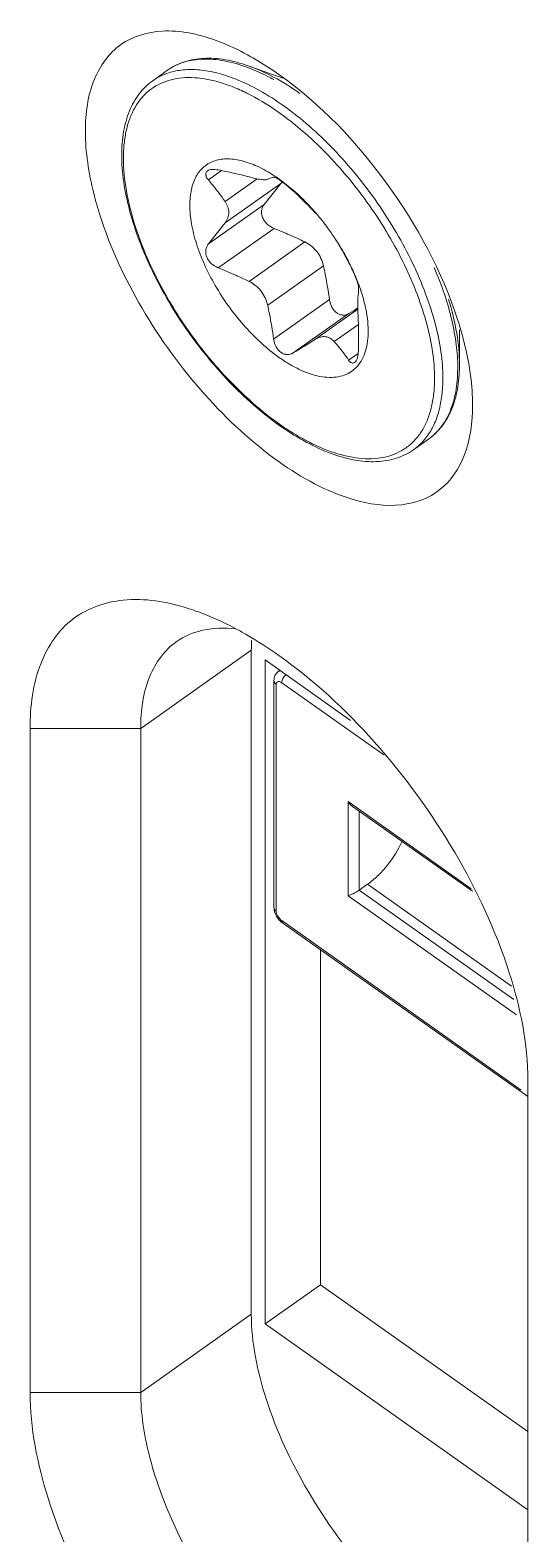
# Model space of a CAD drawing. Header units: millimetres. Extents: x 1177 to 2365, y 93 to 933.
# Drawn here: x 2120.43 to 2127.43, y 652.61 to 673.75 of the extents above; entities that cross this region are included whole.
import ezdxf

# ---------------------------------------------------------------- set-up
doc = ezdxf.new("R2010")
doc.units = ezdxf.units.MM
doc.header["$LTSCALE"] = 0.1
doc.layers.get('0').update_dxf_attribs({"lineweight": 13})

msp = doc.modelspace()

# ---------------------------------------------------------------- linework, layer by layer
for p, q in [((2122.159, 673.04), (2122.368, 673.188)), ((2122.159, 673.04), (2122.368, 673.188)), ((2123.99, 673.077), (2123.5, 673.25)), ((2123.99, 673.077), (2123.5, 673.25)), ((2123.127, 671.776), (2122.942, 671.645)), ((2123.127, 671.776), (2122.942, 671.645)), ((2123.176, 671.343), (2123.627, 671.662)), ((2123.176, 671.343), (2123.627, 671.662)), ((2123.859, 671.685), (2123.775, 671.654)), ((2123.859, 671.685), (2123.775, 671.654)), ((2124.139, 671.498), (2123.966, 671.637)), ((2124.139, 671.498), (2123.966, 671.637)), ((2123.961, 671.596), (2123.176, 671.041)), ((2123.961, 671.596), (2123.176, 671.041)), ((2123.961, 671.596), (2123.727, 671.3)), ((2123.961, 671.596), (2123.727, 671.3)), ((2122.942, 670.745), (2123.727, 671.3)), ((2122.942, 670.745), (2123.727, 671.3)), ((2123.176, 671.041), (2122.942, 670.745)), ((2123.176, 671.041), (2122.942, 670.745)), ((2123.864, 670.964), (2123.079, 670.41)), ((2123.864, 670.964), (2123.079, 670.41)), ((2123.513, 670.219), (2124.297, 670.774)), ((2123.513, 670.219), (2124.297, 670.774)), ((2124.559, 670.438), (2123.775, 669.883)), ((2124.559, 670.438), (2123.775, 669.883)), ((2123.859, 669.408), (2124.644, 669.963)), ((2123.859, 669.408), (2124.644, 669.963)), ((2124.918, 669.769), (2124.134, 669.214)), ((2124.918, 669.769), (2124.134, 669.214)), ((2124.448, 669.407), (2125.043, 669.827)), ((2124.448, 669.407), (2125.043, 669.827)), ((2125.05, 669.614), (2124.71, 669.373)), ((2125.05, 669.614), (2124.71, 669.373)), ((2126.472, 669.048), (2126.472, 669.54)), ((2126.472, 669.048), (2126.472, 669.54)), ((2124.913, 669.113), (2125.047, 669.207)), ((2124.913, 669.113), (2125.047, 669.207)), ((2125.826, 667.853), (2126.035, 668.001)), ((2125.826, 667.853), (2126.035, 668.001)), ((2121.99, 663.935), (2123.545, 665.035)), ((2121.99, 663.935), (2123.545, 665.035)), ((2123.545, 665.035), (2123.545, 655.702)), ((2123.545, 665.035), (2123.545, 655.702)), ((2124.94, 664.049), (2123.74, 664.898)), ((2123.74, 664.898), (2123.74, 655.564)), ((2124.94, 664.049), (2123.74, 664.898)), ((2123.74, 664.898), (2123.74, 655.564)), ((2123.924, 664.734), (2123.948, 664.751)), ((2123.924, 664.734), (2123.948, 664.751)), ((2123.959, 664.745), (2123.924, 664.734)), ((2123.959, 664.745), (2123.924, 664.734)), ((2123.863, 664.61), (2123.863, 661.42)), ((2123.863, 664.61), (2123.863, 661.42)), ((2123.901, 664.58), (2123.895, 664.555)), ((2123.901, 664.58), (2123.895, 664.555)), ((2123.895, 664.555), (2123.895, 661.365)), ((2123.895, 664.555), (2123.895, 661.365)), ((2125.407, 663.563), (2123.973, 664.577)), ((2125.407, 663.563), (2123.973, 664.577)), ((2120.434, 663.935), (2121.99, 663.935)), ((2120.434, 654.602), (2120.434, 663.935)), ((2120.434, 663.935), (2121.99, 663.935)), ((2120.434, 654.602), (2120.434, 663.935)), ((2121.99, 654.602), (2121.99, 663.935)), ((2121.99, 654.602), (2121.99, 663.935)), ((2124.906, 662.906), (2126.638, 661.682)), ((2124.906, 661.584), (2124.906, 662.906)), ((2124.906, 662.906), (2126.638, 661.682)), ((2124.906, 661.584), (2124.906, 662.906)), ((2124.966, 662.84), (2126.654, 661.646)), ((2124.966, 662.84), (2126.654, 661.646)), ((2125.062, 661.662), (2125.062, 662.771)), ((2125.062, 661.662), (2125.062, 662.771)), ((2125.179, 661.744), (2125.062, 661.662)), ((2125.179, 661.744), (2125.062, 661.662)), ((2127.203, 660.313), (2125.179, 661.744)), ((2127.203, 660.313), (2125.179, 661.744)), ((2127.273, 659.91), (2124.906, 661.584)), ((2127.273, 659.91), (2124.906, 661.584)), ((2127.236, 660.125), (2125.062, 661.662)), ((2127.236, 660.125), (2125.062, 661.662)), ((2123.973, 661.233), (2127.34, 658.852)), ((2123.973, 661.233), (2127.34, 658.852)), ((2123.987, 661.198), (2127.434, 658.76)), ((2123.987, 661.198), (2127.434, 658.76)), ((2124.518, 660.823), (2124.518, 656.114)), ((2124.518, 660.823), (2124.518, 656.114)), ((2127.434, 658.985), (2127.434, 649.652)), ((2127.434, 658.985), (2127.434, 649.652)), ((2123.74, 655.564), (2124.518, 656.114)), ((2123.74, 655.564), (2124.518, 656.114)), ((2124.518, 656.114), (2127.434, 654.052)), ((2124.518, 656.114), (2127.434, 654.052)), ((2121.99, 654.602), (2123.545, 655.702)), ((2121.99, 654.602), (2123.545, 655.702)), ((2123.74, 655.564), (2127.434, 652.952)), ((2123.74, 655.564), (2127.434, 652.952)), ((2120.434, 654.602), (2121.99, 654.602)), ((2120.434, 654.602), (2121.99, 654.602))]:
    msp.add_line(p, q)
for centre, radius, start, end in [((2122.664, 671.015), 2.362, 68.7676, 69.5002), ((2122.664, 671.015), 2.362, 68.7676, 69.5002), ((2120.9, 668.425), 5.158, 44.3372, 49.2634), ((2120.9, 668.425), 5.158, 44.3372, 49.2634), ((2122.649, 669.842), 2.226, 54.7297, 56.7879), ((2122.649, 669.842), 2.226, 54.7297, 56.7879), ((2122.585, 669.752), 2.336, 53.7769, 54.7325), ((2122.585, 669.752), 2.336, 53.7769, 54.7325), ((2123.73, 671.771), 0.29, 322.6689, 328.4954), ((2123.73, 671.771), 0.29, 322.6689, 328.4954), ((2122.271, 669.357), 2.841, 48.1732, 48.9015), ((2122.271, 669.357), 2.841, 48.1732, 48.9015), ((2121.847, 668.937), 3.438, 39.6176, 40.7657), ((2121.847, 668.937), 3.438, 39.6176, 40.7657), ((2121.798, 668.896), 3.502, 37.4549, 39.6145), ((2121.798, 668.896), 3.502, 37.4549, 39.6145), ((2121.782, 668.884), 3.523, 36.7275, 37.4559), ((2121.782, 668.884), 3.523, 36.7275, 37.4559), ((2121.763, 668.87), 3.545, 33.7779, 36.7266), ((2121.763, 668.87), 3.545, 33.7779, 36.7266), ((2121.78, 668.881), 3.525, 32.4194, 33.7796), ((2121.78, 668.881), 3.525, 32.4194, 33.7796), ((2121.837, 668.917), 3.458, 30.0163, 32.4251), ((2121.837, 668.917), 3.458, 30.0163, 32.4251), ((2121.895, 668.951), 3.391, 28.7876, 30.0157), ((2121.895, 668.951), 3.391, 28.7876, 30.0157), ((2121.984, 668.999), 3.29, 26.9429, 28.7942), ((2121.984, 668.999), 3.29, 26.9429, 28.7942), ((2122.059, 669.038), 3.205, 26.1939, 26.941), ((2122.059, 669.038), 3.205, 26.1939, 26.941), ((2122.138, 669.076), 3.118, 24.7155, 26.1987), ((2122.138, 669.076), 3.118, 24.7155, 26.1987), ((2122.279, 669.14), 2.963, 22.3354, 24.7326), ((2122.279, 669.14), 2.963, 22.3354, 24.7326), ((2122.461, 669.214), 2.766, 20.2158, 22.3468), ((2122.461, 669.214), 2.766, 20.2158, 22.3468), ((2122.551, 669.248), 2.671, 19.9022, 20.2096), ((2122.551, 669.248), 2.671, 19.9022, 20.2096), ((2160.067, 612.977), 66.789, 121.62892, 121.75371), ((2160.067, 612.977), 66.789, 121.62892, 121.75371), ((2121.527, 668.093), 5.169, 16.1809, 17.7424), ((2121.527, 668.093), 5.169, 16.1809, 17.7424), ((2151.748, 624.617), 52.453, 121.363, 121.7658), ((2151.748, 624.617), 52.453, 121.363, 121.7658), ((2124.224, 669.006), 2.223, 359.4516, 0.0009), ((2124.224, 669.006), 2.223, 359.4516, 0.0009), ((2124.265, 669.048), 2.206, 359.4516, 0.0009), ((2124.265, 669.048), 2.206, 359.4516, 0.0009), ((2124.026, 668.858), 2.213, 359.1878, 0.002), ((2124.026, 668.858), 2.213, 359.1878, 0.002), ((2121.653, 662.441), 3.335, 70.4899, 72.7499), ((2121.653, 662.441), 3.335, 70.4899, 72.7499), ((2126.076, 665.036), 2.531, 176.9282, 180.0245), ((2126.076, 665.036), 2.531, 176.9282, 180.0245)]:
    msp.add_arc(centre, radius, start, end)
for points, knots in [([(2121.212, 672.33), (2121.212, 672.578), (2121.267, 673.039), (2121.67, 673.607), (2122.34, 673.798), (2122.793, 673.696), (2123.027, 673.614)], [0, 0, 0, 0, 0.27468, 0.500051, 0.725168, 1, 1, 1, 1]), ([(2121.212, 672.33), (2121.212, 672.578), (2121.267, 673.039), (2121.67, 673.607), (2122.34, 673.798), (2122.793, 673.696), (2123.027, 673.614)], [0, 0, 0, 0, 0.27468, 0.500051, 0.725168, 1, 1, 1, 1]), ([(2123.027, 673.614), (2123.069, 673.599), (2123.245, 673.531), (2123.415, 673.448), (2123.54, 673.377)], [0, 0, 0, 0, 0.238233, 1, 1, 1, 1]), ([(2123.027, 673.614), (2123.069, 673.599), (2123.245, 673.531), (2123.415, 673.448), (2123.54, 673.377)], [0, 0, 0, 0, 0.238233, 1, 1, 1, 1]), ([(2122.368, 673.188), (2122.404, 673.213), (2122.48, 673.259), (2122.647, 673.327), (2122.884, 673.367), (2123.19, 673.344), (2123.395, 673.287), (2123.5, 673.25)], [0, 0, 0, 0, 0.11172, 0.224764, 0.460277, 0.716637, 1, 1, 1, 1]), ([(2122.368, 673.188), (2122.404, 673.213), (2122.48, 673.259), (2122.647, 673.327), (2122.884, 673.367), (2123.19, 673.344), (2123.395, 673.287), (2123.5, 673.25)], [0, 0, 0, 0, 0.11172, 0.224764, 0.460277, 0.716637, 1, 1, 1, 1]), ([(2123.492, 673.227), (2123.385, 673.267), (2123.226, 673.314), (2123.013, 673.343), (2122.866, 673.347), (2122.726, 673.334), (2122.596, 673.304), (2122.475, 673.256), (2122.402, 673.212), (2122.368, 673.188)], [0, 0, 0, 0, 0.290876, 0.424091, 0.549759, 0.66878, 0.782404, 0.892197, 1, 1, 1, 1]), ([(2123.492, 673.227), (2123.385, 673.267), (2123.226, 673.314), (2123.013, 673.343), (2122.866, 673.347), (2122.726, 673.334), (2122.596, 673.304), (2122.475, 673.256), (2122.402, 673.212), (2122.368, 673.188)], [0, 0, 0, 0, 0.290876, 0.424091, 0.549759, 0.66878, 0.782404, 0.892197, 1, 1, 1, 1]), ([(2123.54, 673.377), (2123.573, 673.359), (2123.708, 673.281), (2123.838, 673.196), (2123.934, 673.128)], [0, 0, 0, 0, 0.242797, 1, 1, 1, 1]), ([(2123.54, 673.377), (2123.573, 673.359), (2123.708, 673.281), (2123.838, 673.196), (2123.934, 673.128)], [0, 0, 0, 0, 0.242797, 1, 1, 1, 1]), ([(2122.159, 673.04), (2122.193, 673.064), (2122.265, 673.107), (2122.343, 673.138), (2122.383, 673.151)], [0, 0, 0, 0, 0.49553, 1, 1, 1, 1]), ([(2122.159, 673.04), (2122.193, 673.064), (2122.265, 673.107), (2122.343, 673.138), (2122.383, 673.151)], [0, 0, 0, 0, 0.49553, 1, 1, 1, 1]), ([(2122.383, 673.151), (2122.45, 673.172), (2122.593, 673.2), (2122.822, 673.198), (2123.067, 673.153), (2123.232, 673.099), (2123.316, 673.066)], [0, 0, 0, 0, 0.218999, 0.456051, 0.715639, 1, 1, 1, 1]), ([(2122.383, 673.151), (2122.45, 673.172), (2122.593, 673.2), (2122.822, 673.198), (2123.067, 673.153), (2123.232, 673.099), (2123.316, 673.066)], [0, 0, 0, 0, 0.218999, 0.456051, 0.715639, 1, 1, 1, 1]), ([(2123.5, 673.25), (2123.623, 673.207), (2123.876, 673.092), (2124.11, 672.945), (2124.229, 672.862)], [0, 0, 0, 0, 0.474941, 1, 1, 1, 1]), ([(2123.5, 673.25), (2123.623, 673.207), (2123.876, 673.092), (2124.11, 672.945), (2124.229, 672.862)], [0, 0, 0, 0, 0.474941, 1, 1, 1, 1]), ([(2123.862, 673.055), (2123.833, 673.071), (2123.722, 673.13), (2123.607, 673.183), (2123.52, 673.216)], [0, 0, 0, 0, 0.259433, 1, 1, 1, 1]), ([(2123.862, 673.055), (2123.833, 673.071), (2123.722, 673.13), (2123.607, 673.183), (2123.52, 673.216)], [0, 0, 0, 0, 0.259433, 1, 1, 1, 1]), ([(2123.934, 673.128), (2124.519, 672.714), (2125.529, 671.648), (2126.228, 670.359), (2126.449, 669.668)], [0, 0, 0, 0, 0.497077, 1, 1, 1, 1]), ([(2123.934, 673.128), (2124.519, 672.714), (2125.529, 671.648), (2126.228, 670.359), (2126.449, 669.668)], [0, 0, 0, 0, 0.497077, 1, 1, 1, 1]), ([(2121.722, 671.993), (2121.722, 672.105), (2121.738, 672.317), (2121.818, 672.612), (2121.934, 672.823), (2122.055, 672.958), (2122.123, 673.015), (2122.159, 673.04)], [0, 0, 0, 0, 0.283363, 0.539723, 0.775236, 0.88828, 1, 1, 1, 1]), ([(2121.722, 671.993), (2121.722, 672.105), (2121.738, 672.317), (2121.818, 672.612), (2121.934, 672.823), (2122.055, 672.958), (2122.123, 673.015), (2122.159, 673.04)], [0, 0, 0, 0, 0.283363, 0.539723, 0.775236, 0.88828, 1, 1, 1, 1]), ([(2121.747, 671.952), (2121.747, 672.021), (2121.753, 672.153), (2121.783, 672.343), (2121.834, 672.514), (2121.905, 672.666), (2121.996, 672.797), (2122.106, 672.906), (2122.234, 672.989), (2122.378, 673.048), (2122.537, 673.081), (2122.708, 673.088), (2122.891, 673.07), (2123.083, 673.026), (2123.283, 672.958), (2123.565, 672.831), (2123.771, 672.707), (2123.905, 672.613)], [0, 0, 0, 0, 0.068691, 0.13262, 0.192075, 0.247668, 0.300282, 0.351078, 0.401416, 0.45271, 0.506263, 0.563146, 0.624139, 0.689741, 0.760191, 0.835521, 1, 1, 1, 1]), ([(2121.747, 671.952), (2121.747, 672.021), (2121.753, 672.153), (2121.783, 672.343), (2121.834, 672.514), (2121.905, 672.666), (2121.996, 672.797), (2122.106, 672.906), (2122.234, 672.989), (2122.378, 673.048), (2122.537, 673.081), (2122.708, 673.088), (2122.891, 673.07), (2123.083, 673.026), (2123.283, 672.958), (2123.565, 672.831), (2123.771, 672.707), (2123.905, 672.613)], [0, 0, 0, 0, 0.068691, 0.13262, 0.192075, 0.247668, 0.300282, 0.351078, 0.401416, 0.45271, 0.506263, 0.563146, 0.624139, 0.689741, 0.760191, 0.835521, 1, 1, 1, 1]), ([(2123.316, 673.066), (2123.434, 673.02), (2123.673, 672.905), (2123.896, 672.762), (2124.008, 672.681)], [0, 0, 0, 0, 0.477167, 1, 1, 1, 1]), ([(2123.316, 673.066), (2123.434, 673.02), (2123.673, 672.905), (2123.896, 672.762), (2124.008, 672.681)], [0, 0, 0, 0, 0.477167, 1, 1, 1, 1]), ([(2124.008, 672.681), (2124.129, 672.595), (2124.369, 672.404), (2124.59, 672.192), (2124.699, 672.079)], [0, 0, 0, 0, 0.486555, 1, 1, 1, 1]), ([(2124.008, 672.681), (2124.129, 672.595), (2124.369, 672.404), (2124.59, 672.192), (2124.699, 672.079)], [0, 0, 0, 0, 0.486555, 1, 1, 1, 1]), ([(2123.905, 672.613), (2123.936, 672.592), (2124.059, 672.503), (2124.178, 672.408), (2124.265, 672.333)], [0, 0, 0, 0, 0.243457, 1, 1, 1, 1]), ([(2123.905, 672.613), (2123.936, 672.592), (2124.059, 672.503), (2124.178, 672.408), (2124.265, 672.333)], [0, 0, 0, 0, 0.243457, 1, 1, 1, 1]), ([(2121.419, 671.142), (2121.386, 671.246), (2121.275, 671.634), (2121.212, 672.037), (2121.212, 672.33)], [0, 0, 0, 0, 0.271553, 1, 1, 1, 1]), ([(2121.419, 671.142), (2121.386, 671.246), (2121.275, 671.634), (2121.212, 672.037), (2121.212, 672.33)], [0, 0, 0, 0, 0.271553, 1, 1, 1, 1]), ([(2124.699, 672.079), (2124.811, 671.962), (2125.029, 671.717), (2125.325, 671.323), (2125.59, 670.908), (2125.817, 670.483), (2125.999, 670.056), (2126.134, 669.639), (2126.217, 669.241), (2126.238, 668.982), (2126.238, 668.858)], [0, 0, 0, 0, 0.13373, 0.269667, 0.405332, 0.538258, 0.666097, 0.786739, 0.898442, 1, 1, 1, 1]), ([(2124.699, 672.079), (2124.811, 671.962), (2125.029, 671.717), (2125.325, 671.323), (2125.59, 670.908), (2125.817, 670.483), (2125.999, 670.056), (2126.134, 669.639), (2126.217, 669.241), (2126.238, 668.982), (2126.238, 668.858)], [0, 0, 0, 0, 0.13373, 0.269667, 0.405332, 0.538258, 0.666097, 0.786739, 0.898442, 1, 1, 1, 1]), ([(2125.826, 667.853), (2125.79, 667.827), (2125.712, 667.781), (2125.585, 667.73), (2125.449, 667.697), (2125.252, 667.677), (2124.985, 667.7), (2124.654, 667.795), (2124.31, 667.954), (2123.959, 668.172), (2123.609, 668.445), (2123.269, 668.765), (2122.945, 669.126), (2122.646, 669.517), (2122.379, 669.931), (2122.15, 670.357), (2121.965, 670.785), (2121.829, 671.204), (2121.744, 671.606), (2121.722, 671.868), (2121.722, 671.993)], [0, 0, 0, 0, 0.020397, 0.041045, 0.062241, 0.084226, 0.131243, 0.183331, 0.240923, 0.303859, 0.371524, 0.44298, 0.517062, 0.592464, 0.667813, 0.74174, 0.812946, 0.880281, 0.942827, 1, 1, 1, 1]), ([(2125.826, 667.853), (2125.79, 667.827), (2125.712, 667.781), (2125.585, 667.73), (2125.449, 667.697), (2125.252, 667.677), (2124.985, 667.7), (2124.654, 667.795), (2124.31, 667.954), (2123.959, 668.172), (2123.609, 668.445), (2123.269, 668.765), (2122.945, 669.126), (2122.646, 669.517), (2122.379, 669.931), (2122.15, 670.357), (2121.965, 670.785), (2121.829, 671.204), (2121.744, 671.606), (2121.722, 671.868), (2121.722, 671.993)], [0, 0, 0, 0, 0.020397, 0.041045, 0.062241, 0.084226, 0.131243, 0.183331, 0.240923, 0.303859, 0.371524, 0.44298, 0.517062, 0.592464, 0.667813, 0.74174, 0.812946, 0.880281, 0.942827, 1, 1, 1, 1]), ([(2126.122, 668.858), (2126.122, 668.789), (2126.115, 668.656), (2126.085, 668.465), (2126.033, 668.292), (2125.961, 668.139), (2125.868, 668.008), (2125.757, 667.9), (2125.627, 667.817), (2125.48, 667.759), (2125.319, 667.728), (2125.145, 667.723), (2124.96, 667.744), (2124.766, 667.79), (2124.563, 667.862), (2124.355, 667.957), (2124.143, 668.076), (2123.852, 668.269), (2123.492, 668.562), (2123.085, 668.974), (2122.71, 669.441), (2122.381, 669.943), (2122.11, 670.462), (2121.907, 670.979), (2121.78, 671.475), (2121.747, 671.799), (2121.747, 671.952)], [0, 0, 0, 0, 0.027667, 0.0534, 0.077319, 0.099676, 0.120837, 0.141282, 0.16157, 0.182278, 0.203938, 0.226978, 0.25171, 0.278327, 0.306919, 0.33749, 0.369975, 0.404252, 0.477438, 0.555347, 0.635866, 0.716701, 0.795531, 0.87018, 0.938782, 1, 1, 1, 1]), ([(2126.122, 668.858), (2126.122, 668.789), (2126.115, 668.656), (2126.085, 668.465), (2126.033, 668.292), (2125.961, 668.139), (2125.868, 668.008), (2125.757, 667.9), (2125.627, 667.817), (2125.48, 667.759), (2125.319, 667.728), (2125.145, 667.723), (2124.96, 667.744), (2124.766, 667.79), (2124.563, 667.862), (2124.355, 667.957), (2124.143, 668.076), (2123.852, 668.269), (2123.492, 668.562), (2123.085, 668.974), (2122.71, 669.441), (2122.381, 669.943), (2122.11, 670.462), (2121.907, 670.979), (2121.78, 671.475), (2121.747, 671.799), (2121.747, 671.952)], [0, 0, 0, 0, 0.027667, 0.0534, 0.077319, 0.099676, 0.120837, 0.141282, 0.16157, 0.182278, 0.203938, 0.226978, 0.25171, 0.278327, 0.306919, 0.33749, 0.369975, 0.404252, 0.477438, 0.555347, 0.635866, 0.716701, 0.795531, 0.87018, 0.938782, 1, 1, 1, 1]), ([(2123.868, 671.704), (2123.792, 671.754), (2123.642, 671.84), (2123.445, 671.911), (2123.297, 671.938), (2123.195, 671.944), (2123.1, 671.934), (2123.013, 671.911), (2122.934, 671.873), (2122.864, 671.82), (2122.805, 671.755), (2122.739, 671.647), (2122.699, 671.517), (2122.681, 671.375), (2122.678, 671.211), (2122.705, 670.987), (2122.782, 670.705), (2122.9, 670.413), (2123.056, 670.121), (2123.243, 669.838), (2123.455, 669.576), (2123.685, 669.345), (2123.85, 669.21), (2123.934, 669.151)], [0, 0, 0, 0, 0.064971, 0.122253, 0.148036, 0.172034, 0.194484, 0.215738, 0.236256, 0.256576, 0.27726, 0.298829, 0.346105, 0.372451, 0.400735, 0.463065, 0.53255, 0.607826, 0.687053, 0.768102, 0.848727, 0.926705, 1, 1, 1, 1]), ([(2123.868, 671.704), (2123.792, 671.754), (2123.642, 671.84), (2123.445, 671.911), (2123.297, 671.938), (2123.195, 671.944), (2123.1, 671.934), (2123.013, 671.911), (2122.934, 671.873), (2122.864, 671.82), (2122.805, 671.755), (2122.739, 671.647), (2122.699, 671.517), (2122.681, 671.375), (2122.678, 671.211), (2122.705, 670.987), (2122.782, 670.705), (2122.9, 670.413), (2123.056, 670.121), (2123.243, 669.838), (2123.455, 669.576), (2123.685, 669.345), (2123.85, 669.21), (2123.934, 669.151)], [0, 0, 0, 0, 0.064971, 0.122253, 0.148036, 0.172034, 0.194484, 0.215738, 0.236256, 0.256576, 0.27726, 0.298829, 0.346105, 0.372451, 0.400735, 0.463065, 0.53255, 0.607826, 0.687053, 0.768102, 0.848727, 0.926705, 1, 1, 1, 1]), ([(2124.589, 672.03), (2124.7, 671.916), (2124.916, 671.675), (2125.211, 671.289), (2125.475, 670.881), (2125.701, 670.462), (2125.883, 670.041), (2126.017, 669.629), (2126.101, 669.236), (2126.122, 668.98), (2126.122, 668.858)], [0, 0, 0, 0, 0.133301, 0.269057, 0.404732, 0.537791, 0.665818, 0.786638, 0.898451, 1, 1, 1, 1]), ([(2124.589, 672.03), (2124.7, 671.916), (2124.916, 671.675), (2125.211, 671.289), (2125.475, 670.881), (2125.701, 670.462), (2125.883, 670.041), (2126.017, 669.629), (2126.101, 669.236), (2126.122, 668.98), (2126.122, 668.858)], [0, 0, 0, 0, 0.133301, 0.269057, 0.404732, 0.537791, 0.665818, 0.786638, 0.898451, 1, 1, 1, 1]), ([(2122.928, 671.773), (2122.924, 671.77), (2122.916, 671.763), (2122.907, 671.75), (2122.903, 671.734), (2122.903, 671.718), (2122.908, 671.7), (2122.919, 671.674), (2122.932, 671.657), (2122.942, 671.645)], [0, 0, 0, 0, 0.110855, 0.215586, 0.320689, 0.432235, 0.554543, 0.689895, 1, 1, 1, 1]), ([(2122.928, 671.773), (2122.924, 671.77), (2122.916, 671.763), (2122.907, 671.75), (2122.903, 671.734), (2122.903, 671.718), (2122.908, 671.7), (2122.919, 671.674), (2122.932, 671.657), (2122.942, 671.645)], [0, 0, 0, 0, 0.110855, 0.215586, 0.320689, 0.432235, 0.554543, 0.689895, 1, 1, 1, 1]), ([(2123.079, 671.786), (2123.064, 671.789), (2123.035, 671.793), (2122.993, 671.794), (2122.957, 671.788), (2122.936, 671.779), (2122.928, 671.773)], [0, 0, 0, 0, 0.299606, 0.570155, 0.803995, 1, 1, 1, 1]), ([(2123.079, 671.786), (2123.064, 671.789), (2123.035, 671.793), (2122.993, 671.794), (2122.957, 671.788), (2122.936, 671.779), (2122.928, 671.773)], [0, 0, 0, 0, 0.299606, 0.570155, 0.803995, 1, 1, 1, 1]), ([(2122.942, 671.645), (2122.962, 671.621), (2123.044, 671.524), (2123.122, 671.422), (2123.176, 671.343)], [0, 0, 0, 0, 0.247438, 1, 1, 1, 1]), ([(2122.942, 671.645), (2122.962, 671.621), (2123.044, 671.524), (2123.122, 671.422), (2123.176, 671.343)], [0, 0, 0, 0, 0.247438, 1, 1, 1, 1]), ([(2123.513, 671.688), (2123.442, 671.707), (2123.298, 671.742), (2123.152, 671.772), (2123.079, 671.786)], [0, 0, 0, 0, 0.496183, 1, 1, 1, 1]), ([(2123.513, 671.688), (2123.442, 671.707), (2123.298, 671.742), (2123.152, 671.772), (2123.079, 671.786)], [0, 0, 0, 0, 0.496183, 1, 1, 1, 1]), ([(2123.775, 671.654), (2123.77, 671.652), (2123.758, 671.649), (2123.737, 671.648), (2123.711, 671.649), (2123.666, 671.654), (2123.599, 671.666), (2123.543, 671.68), (2123.513, 671.688)], [0, 0, 0, 0, 0.057755, 0.134498, 0.232002, 0.350625, 0.645397, 1, 1, 1, 1]), ([(2123.775, 671.654), (2123.77, 671.652), (2123.758, 671.649), (2123.737, 671.648), (2123.711, 671.649), (2123.666, 671.654), (2123.599, 671.666), (2123.543, 671.68), (2123.513, 671.688)], [0, 0, 0, 0, 0.057755, 0.134498, 0.232002, 0.350625, 0.645397, 1, 1, 1, 1]), ([(2123.963, 671.63), (2123.95, 671.639), (2123.928, 671.654), (2123.9, 671.67), (2123.883, 671.679), (2123.873, 671.683), (2123.865, 671.685), (2123.861, 671.685), (2123.859, 671.685)], [0, 0, 0, 0, 0.385223, 0.686099, 0.800606, 0.890472, 0.956182, 1, 1, 1, 1]), ([(2123.963, 671.63), (2123.95, 671.639), (2123.928, 671.654), (2123.9, 671.67), (2123.883, 671.679), (2123.873, 671.683), (2123.865, 671.685), (2123.861, 671.685), (2123.859, 671.685)], [0, 0, 0, 0, 0.385223, 0.686099, 0.800606, 0.890472, 0.956182, 1, 1, 1, 1]), ([(2124.134, 671.49), (2124.106, 671.515), (2124.051, 671.564), (2123.992, 671.609), (2123.963, 671.63)], [0, 0, 0, 0, 0.504225, 1, 1, 1, 1]), ([(2124.134, 671.49), (2124.106, 671.515), (2124.051, 671.564), (2123.992, 671.609), (2123.963, 671.63)], [0, 0, 0, 0, 0.504225, 1, 1, 1, 1]), ([(2124.448, 671.178), (2124.423, 671.206), (2124.322, 671.314), (2124.215, 671.416), (2124.134, 671.49)], [0, 0, 0, 0, 0.25181, 1, 1, 1, 1]), ([(2124.448, 671.178), (2124.423, 671.206), (2124.322, 671.314), (2124.215, 671.416), (2124.134, 671.49)], [0, 0, 0, 0, 0.25181, 1, 1, 1, 1]), ([(2124.451, 671.182), (2124.429, 671.208), (2124.338, 671.31), (2124.241, 671.406), (2124.166, 671.474)], [0, 0, 0, 0, 0.254991, 1, 1, 1, 1]), ([(2124.451, 671.182), (2124.429, 671.208), (2124.338, 671.31), (2124.241, 671.406), (2124.166, 671.474)], [0, 0, 0, 0, 0.254991, 1, 1, 1, 1]), ([(2123.176, 671.343), (2123.192, 671.319), (2123.218, 671.27), (2123.234, 671.189), (2123.219, 671.109), (2123.192, 671.062), (2123.176, 671.041)], [0, 0, 0, 0, 0.264079, 0.510377, 0.751355, 1, 1, 1, 1]), ([(2123.176, 671.343), (2123.192, 671.319), (2123.218, 671.27), (2123.234, 671.189), (2123.219, 671.109), (2123.192, 671.062), (2123.176, 671.041)], [0, 0, 0, 0, 0.264079, 0.510377, 0.751355, 1, 1, 1, 1]), ([(2123.727, 671.3), (2123.717, 671.288), (2123.7, 671.261), (2123.687, 671.215), (2123.688, 671.165), (2123.702, 671.114), (2123.729, 671.066), (2123.779, 671.009), (2123.829, 670.978), (2123.864, 670.964)], [0, 0, 0, 0, 0.110057, 0.22212, 0.339197, 0.463156, 0.59368, 0.728683, 1, 1, 1, 1]), ([(2123.727, 671.3), (2123.717, 671.288), (2123.7, 671.261), (2123.687, 671.215), (2123.688, 671.165), (2123.702, 671.114), (2123.729, 671.066), (2123.779, 671.009), (2123.829, 670.978), (2123.864, 670.964)], [0, 0, 0, 0, 0.110057, 0.22212, 0.339197, 0.463156, 0.59368, 0.728683, 1, 1, 1, 1]), ([(2124.976, 667.153), (2124.602, 667.263), (2123.836, 667.689), (2122.836, 668.62), (2121.982, 669.796), (2121.564, 670.689), (2121.419, 671.142)], [0, 0, 0, 0, 0.212309, 0.467711, 0.740553, 1, 1, 1, 1]), ([(2124.976, 667.153), (2124.602, 667.263), (2123.836, 667.689), (2122.836, 668.62), (2121.982, 669.796), (2121.564, 670.689), (2121.419, 671.142)], [0, 0, 0, 0, 0.212309, 0.467711, 0.740553, 1, 1, 1, 1]), ([(2123.864, 670.964), (2123.937, 670.935), (2124.083, 670.875), (2124.227, 670.809), (2124.297, 670.774)], [0, 0, 0, 0, 0.501557, 1, 1, 1, 1]), ([(2123.864, 670.964), (2123.937, 670.935), (2124.083, 670.875), (2124.227, 670.809), (2124.297, 670.774)], [0, 0, 0, 0, 0.501557, 1, 1, 1, 1]), ([(2124.559, 670.438), (2124.551, 670.474), (2124.528, 670.545), (2124.47, 670.64), (2124.392, 670.719), (2124.33, 670.758), (2124.297, 670.774)], [0, 0, 0, 0, 0.251581, 0.503216, 0.753149, 1, 1, 1, 1]), ([(2124.559, 670.438), (2124.551, 670.474), (2124.528, 670.545), (2124.47, 670.64), (2124.392, 670.719), (2124.33, 670.758), (2124.297, 670.774)], [0, 0, 0, 0, 0.251581, 0.503216, 0.753149, 1, 1, 1, 1]), ([(2124.913, 670.489), (2124.898, 670.519), (2124.835, 670.639), (2124.766, 670.756), (2124.71, 670.842)], [0, 0, 0, 0, 0.247844, 1, 1, 1, 1]), ([(2124.913, 670.489), (2124.898, 670.519), (2124.835, 670.639), (2124.766, 670.756), (2124.71, 670.842)], [0, 0, 0, 0, 0.247844, 1, 1, 1, 1]), ([(2122.942, 670.745), (2122.932, 670.733), (2122.915, 670.706), (2122.903, 670.66), (2122.903, 670.61), (2122.917, 670.559), (2122.944, 670.511), (2122.994, 670.455), (2123.044, 670.424), (2123.079, 670.41)], [0, 0, 0, 0, 0.110068, 0.222131, 0.339198, 0.463146, 0.593666, 0.728661, 1, 1, 1, 1]), ([(2122.942, 670.745), (2122.932, 670.733), (2122.915, 670.706), (2122.903, 670.66), (2122.903, 670.61), (2122.917, 670.559), (2122.944, 670.511), (2122.994, 670.455), (2123.044, 670.424), (2123.079, 670.41)], [0, 0, 0, 0, 0.110068, 0.222131, 0.339198, 0.463146, 0.593666, 0.728661, 1, 1, 1, 1]), ([(2123.079, 670.41), (2123.153, 670.38), (2123.299, 670.32), (2123.442, 670.254), (2123.513, 670.219)], [0, 0, 0, 0, 0.501559, 1, 1, 1, 1]), ([(2123.079, 670.41), (2123.153, 670.38), (2123.299, 670.32), (2123.442, 670.254), (2123.513, 670.219)], [0, 0, 0, 0, 0.501559, 1, 1, 1, 1]), ([(2124.559, 670.438), (2124.568, 670.399), (2124.601, 670.241), (2124.627, 670.082), (2124.644, 669.963)], [0, 0, 0, 0, 0.249654, 1, 1, 1, 1]), ([(2124.559, 670.438), (2124.568, 670.399), (2124.601, 670.241), (2124.627, 670.082), (2124.644, 669.963)], [0, 0, 0, 0, 0.249654, 1, 1, 1, 1]), ([(2125.051, 670.154), (2125.05, 670.16), (2125.046, 670.177), (2125.037, 670.207), (2125.024, 670.246), (2125.006, 670.292), (2124.984, 670.342), (2124.954, 670.408), (2124.93, 670.457), (2124.913, 670.489)], [0, 0, 0, 0, 0.05513, 0.14163, 0.257024, 0.395661, 0.548948, 0.706818, 1, 1, 1, 1]), ([(2125.051, 670.154), (2125.05, 670.16), (2125.046, 670.177), (2125.037, 670.207), (2125.024, 670.246), (2125.006, 670.292), (2124.984, 670.342), (2124.954, 670.408), (2124.93, 670.457), (2124.913, 670.489)], [0, 0, 0, 0, 0.05513, 0.14163, 0.257024, 0.395661, 0.548948, 0.706818, 1, 1, 1, 1]), ([(2126.448, 669.006), (2126.448, 669.114), (2126.431, 669.34), (2126.367, 669.686), (2126.262, 670.049), (2126.169, 670.293), (2126.116, 670.415)], [0, 0, 0, 0, 0.222271, 0.464435, 0.724579, 1, 1, 1, 1]), ([(2126.448, 669.006), (2126.448, 669.114), (2126.431, 669.34), (2126.367, 669.686), (2126.262, 670.049), (2126.169, 670.293), (2126.116, 670.415)], [0, 0, 0, 0, 0.222271, 0.464435, 0.724579, 1, 1, 1, 1]), ([(2123.513, 670.219), (2123.545, 670.203), (2123.607, 670.164), (2123.686, 670.085), (2123.743, 669.99), (2123.766, 669.919), (2123.775, 669.883)], [0, 0, 0, 0, 0.246851, 0.496784, 0.748419, 1, 1, 1, 1]), ([(2123.513, 670.219), (2123.545, 670.203), (2123.607, 670.164), (2123.686, 670.085), (2123.743, 669.99), (2123.766, 669.919), (2123.775, 669.883)], [0, 0, 0, 0, 0.246851, 0.496784, 0.748419, 1, 1, 1, 1]), ([(2123.934, 669.151), (2123.985, 669.115), (2124.087, 669.049), (2124.242, 668.968), (2124.393, 668.91), (2124.537, 668.875), (2124.672, 668.865), (2124.796, 668.88), (2124.906, 668.92), (2125.001, 668.985), (2125.078, 669.074), (2125.135, 669.184), (2125.173, 669.312), (2125.19, 669.458), (2125.188, 669.618), (2125.165, 669.79), (2125.124, 669.972), (2125.084, 670.094), (2125.062, 670.157)], [0, 0, 0, 0, 0.078767, 0.152119, 0.219599, 0.281185, 0.337226, 0.388594, 0.436757, 0.483697, 0.531628, 0.582577, 0.638071, 0.699044, 0.765901, 0.838622, 0.916853, 1, 1, 1, 1]), ([(2123.934, 669.151), (2123.985, 669.115), (2124.087, 669.049), (2124.242, 668.968), (2124.393, 668.91), (2124.537, 668.875), (2124.672, 668.865), (2124.796, 668.88), (2124.906, 668.92), (2125.001, 668.985), (2125.078, 669.074), (2125.135, 669.184), (2125.173, 669.312), (2125.19, 669.458), (2125.188, 669.618), (2125.165, 669.79), (2125.124, 669.972), (2125.084, 670.094), (2125.062, 670.157)], [0, 0, 0, 0, 0.078767, 0.152119, 0.219599, 0.281185, 0.337226, 0.388594, 0.436757, 0.483697, 0.531628, 0.582577, 0.638071, 0.699044, 0.765901, 0.838622, 0.916853, 1, 1, 1, 1]), ([(2125.047, 670.02), (2125.05, 670.044), (2125.055, 670.088), (2125.053, 670.133), (2125.051, 670.154)], [0, 0, 0, 0, 0.528672, 1, 1, 1, 1]), ([(2125.047, 670.02), (2125.05, 670.044), (2125.055, 670.088), (2125.053, 670.133), (2125.051, 670.154)], [0, 0, 0, 0, 0.528672, 1, 1, 1, 1]), ([(2124.644, 669.963), (2124.649, 669.926), (2124.666, 669.871), (2124.707, 669.81), (2124.745, 669.774), (2124.788, 669.751), (2124.834, 669.743), (2124.879, 669.748), (2124.906, 669.761), (2124.918, 669.769)], [0, 0, 0, 0, 0.283045, 0.419024, 0.547303, 0.666884, 0.779448, 0.888986, 1, 1, 1, 1]), ([(2124.644, 669.963), (2124.649, 669.926), (2124.666, 669.871), (2124.707, 669.81), (2124.745, 669.774), (2124.788, 669.751), (2124.834, 669.743), (2124.879, 669.748), (2124.906, 669.761), (2124.918, 669.769)], [0, 0, 0, 0, 0.283045, 0.419024, 0.547303, 0.666884, 0.779448, 0.888986, 1, 1, 1, 1]), ([(2125.047, 669.718), (2125.045, 669.752), (2125.042, 669.814), (2125.041, 669.9), (2125.042, 669.96), (2125.044, 669.998), (2125.046, 670.014), (2125.047, 670.02)], [0, 0, 0, 0, 0.333984, 0.623167, 0.848236, 0.933364, 1, 1, 1, 1]), ([(2125.047, 669.718), (2125.045, 669.752), (2125.042, 669.814), (2125.041, 669.9), (2125.042, 669.96), (2125.044, 669.998), (2125.046, 670.014), (2125.047, 670.02)], [0, 0, 0, 0, 0.333984, 0.623167, 0.848236, 0.933364, 1, 1, 1, 1]), ([(2126.319, 669.968), (2126.367, 669.811), (2126.441, 669.507), (2126.472, 669.195), (2126.472, 669.048)], [0, 0, 0, 0, 0.527321, 1, 1, 1, 1]), ([(2126.319, 669.968), (2126.367, 669.811), (2126.441, 669.507), (2126.472, 669.195), (2126.472, 669.048)], [0, 0, 0, 0, 0.527321, 1, 1, 1, 1]), ([(2123.775, 669.883), (2123.783, 669.844), (2123.816, 669.686), (2123.842, 669.528), (2123.859, 669.408)], [0, 0, 0, 0, 0.249653, 1, 1, 1, 1]), ([(2123.775, 669.883), (2123.783, 669.844), (2123.816, 669.686), (2123.842, 669.528), (2123.859, 669.408)], [0, 0, 0, 0, 0.249653, 1, 1, 1, 1]), ([(2125.051, 669.253), (2125.053, 669.331), (2125.055, 669.486), (2125.051, 669.641), (2125.047, 669.718)], [0, 0, 0, 0, 0.502301, 1, 1, 1, 1]), ([(2125.051, 669.253), (2125.053, 669.331), (2125.055, 669.486), (2125.051, 669.641), (2125.047, 669.718)], [0, 0, 0, 0, 0.502301, 1, 1, 1, 1]), ([(2126.49, 669.533), (2126.503, 669.491), (2126.548, 669.327), (2126.585, 669.161), (2126.606, 669.036)], [0, 0, 0, 0, 0.257736, 1, 1, 1, 1]), ([(2126.49, 669.533), (2126.503, 669.491), (2126.548, 669.327), (2126.585, 669.161), (2126.606, 669.036)], [0, 0, 0, 0, 0.257736, 1, 1, 1, 1]), ([(2123.859, 669.408), (2123.864, 669.371), (2123.886, 669.299), (2123.934, 669.241), (2123.963, 669.22)], [0, 0, 0, 0, 0.518725, 1, 1, 1, 1]), ([(2123.859, 669.408), (2123.864, 669.371), (2123.886, 669.299), (2123.934, 669.241), (2123.963, 669.22)], [0, 0, 0, 0, 0.518725, 1, 1, 1, 1]), ([(2124.448, 669.407), (2124.47, 669.42), (2124.505, 669.436), (2124.553, 669.444), (2124.588, 669.443), (2124.622, 669.435), (2124.665, 669.415), (2124.693, 669.391), (2124.71, 669.373)], [0, 0, 0, 0, 0.264541, 0.388072, 0.507557, 0.625723, 0.745648, 1, 1, 1, 1]), ([(2124.448, 669.407), (2124.47, 669.42), (2124.505, 669.436), (2124.553, 669.444), (2124.588, 669.443), (2124.622, 669.435), (2124.665, 669.415), (2124.693, 669.391), (2124.71, 669.373)], [0, 0, 0, 0, 0.264541, 0.388072, 0.507557, 0.625723, 0.745648, 1, 1, 1, 1]), ([(2124.71, 669.373), (2124.729, 669.352), (2124.801, 669.269), (2124.867, 669.18), (2124.913, 669.113)], [0, 0, 0, 0, 0.254205, 1, 1, 1, 1]), ([(2124.71, 669.373), (2124.729, 669.352), (2124.801, 669.269), (2124.867, 669.18), (2124.913, 669.113)], [0, 0, 0, 0, 0.254205, 1, 1, 1, 1]), ([(2123.963, 669.22), (2123.976, 669.211), (2124.003, 669.196), (2124.049, 669.188), (2124.094, 669.193), (2124.121, 669.206), (2124.134, 669.214)], [0, 0, 0, 0, 0.264096, 0.512756, 0.754722, 1, 1, 1, 1]), ([(2123.963, 669.22), (2123.976, 669.211), (2124.003, 669.196), (2124.049, 669.188), (2124.094, 669.193), (2124.121, 669.206), (2124.134, 669.214)], [0, 0, 0, 0, 0.264096, 0.512756, 0.754722, 1, 1, 1, 1]), ([(2124.913, 669.113), (2124.919, 669.104), (2124.932, 669.089), (2124.954, 669.073), (2124.977, 669.068), (2124.992, 669.074), (2124.998, 669.078)], [0, 0, 0, 0, 0.312381, 0.568964, 0.78457, 1, 1, 1, 1]), ([(2124.913, 669.113), (2124.919, 669.104), (2124.932, 669.089), (2124.954, 669.073), (2124.977, 669.068), (2124.992, 669.074), (2124.998, 669.078)], [0, 0, 0, 0, 0.312381, 0.568964, 0.78457, 1, 1, 1, 1]), ([(2124.998, 669.078), (2125.007, 669.084), (2125.018, 669.099), (2125.029, 669.122), (2125.039, 669.152), (2125.048, 669.197), (2125.05, 669.234), (2125.051, 669.253)], [0, 0, 0, 0, 0.176362, 0.285047, 0.407169, 0.686463, 1, 1, 1, 1]), ([(2124.998, 669.078), (2125.007, 669.084), (2125.018, 669.099), (2125.029, 669.122), (2125.039, 669.152), (2125.048, 669.197), (2125.05, 669.234), (2125.051, 669.253)], [0, 0, 0, 0, 0.176362, 0.285047, 0.407169, 0.686463, 1, 1, 1, 1]), ([(2126.472, 669.026), (2126.471, 668.917), (2126.454, 668.709), (2126.373, 668.42), (2126.257, 668.214), (2126.138, 668.082), (2126.071, 668.026), (2126.035, 668.001)], [0, 0, 0, 0, 0.282662, 0.538821, 0.774638, 0.88796, 1, 1, 1, 1]), ([(2126.472, 669.026), (2126.471, 668.917), (2126.454, 668.709), (2126.373, 668.42), (2126.257, 668.214), (2126.138, 668.082), (2126.071, 668.026), (2126.035, 668.001)], [0, 0, 0, 0, 0.282662, 0.538821, 0.774638, 0.88796, 1, 1, 1, 1]), ([(2126.035, 668.001), (2126.068, 668.024), (2126.131, 668.076), (2126.213, 668.168), (2126.284, 668.274), (2126.364, 668.438), (2126.43, 668.676), (2126.446, 668.878), (2126.447, 668.985)], [0, 0, 0, 0, 0.108913, 0.21967, 0.333984, 0.453325, 0.711256, 1, 1, 1, 1]), ([(2126.035, 668.001), (2126.068, 668.024), (2126.131, 668.076), (2126.213, 668.168), (2126.284, 668.274), (2126.364, 668.438), (2126.43, 668.676), (2126.446, 668.878), (2126.447, 668.985)], [0, 0, 0, 0, 0.108913, 0.21967, 0.333984, 0.453325, 0.711256, 1, 1, 1, 1]), ([(2126.606, 669.036), (2126.614, 668.988), (2126.642, 668.804), (2126.656, 668.618), (2126.656, 668.48)], [0, 0, 0, 0, 0.262389, 1, 1, 1, 1]), ([(2126.606, 669.036), (2126.614, 668.988), (2126.642, 668.804), (2126.656, 668.618), (2126.656, 668.48)], [0, 0, 0, 0, 0.262389, 1, 1, 1, 1]), ([(2126.238, 668.827), (2126.237, 668.747), (2126.226, 668.593), (2126.182, 668.376), (2126.109, 668.183), (2126.039, 668.071), (2126.001, 668.021)], [0, 0, 0, 0, 0.281124, 0.539691, 0.777896, 1, 1, 1, 1]), ([(2126.238, 668.827), (2126.237, 668.747), (2126.226, 668.593), (2126.182, 668.376), (2126.109, 668.183), (2126.039, 668.071), (2126.001, 668.021)], [0, 0, 0, 0, 0.281124, 0.539691, 0.777896, 1, 1, 1, 1]), ([(2126.656, 668.48), (2126.656, 668.241), (2126.604, 667.799), (2126.242, 667.244), (2125.626, 667.02), (2125.196, 667.089), (2124.976, 667.153)], [0, 0, 0, 0, 0.278457, 0.507903, 0.732137, 1, 1, 1, 1]), ([(2126.656, 668.48), (2126.656, 668.241), (2126.604, 667.799), (2126.242, 667.244), (2125.626, 667.02), (2125.196, 667.089), (2124.976, 667.153)], [0, 0, 0, 0, 0.278457, 0.507903, 0.732137, 1, 1, 1, 1]), ([(2126.001, 668.021), (2125.976, 667.989), (2125.922, 667.928), (2125.859, 667.876), (2125.826, 667.853)], [0, 0, 0, 0, 0.504181, 1, 1, 1, 1]), ([(2126.001, 668.021), (2125.976, 667.989), (2125.922, 667.928), (2125.859, 667.876), (2125.826, 667.853)], [0, 0, 0, 0, 0.504181, 1, 1, 1, 1]), ([(2120.434, 663.935), (2120.434, 664.246), (2120.503, 664.821), (2120.982, 665.54), (2121.794, 665.816), (2122.354, 665.716), (2122.643, 665.627)], [0, 0, 0, 0, 0.27743, 0.505736, 0.730184, 1, 1, 1, 1]), ([(2120.434, 663.935), (2120.434, 664.246), (2120.503, 664.821), (2120.982, 665.54), (2121.794, 665.816), (2122.354, 665.716), (2122.643, 665.627)], [0, 0, 0, 0, 0.27743, 0.505736, 0.730184, 1, 1, 1, 1]), ([(2122.767, 665.585), (2122.815, 665.569), (2123.01, 665.495), (2123.199, 665.405), (2123.338, 665.33)], [0, 0, 0, 0, 0.239651, 1, 1, 1, 1]), ([(2122.767, 665.585), (2122.815, 665.569), (2123.01, 665.495), (2123.199, 665.405), (2123.338, 665.33)], [0, 0, 0, 0, 0.239651, 1, 1, 1, 1]), ([(2122.489, 665.154), (2122.601, 665.233), (2122.876, 665.348), (2123.171, 665.351), (2123.322, 665.334)], [0, 0, 0, 0, 0.472341, 1, 1, 1, 1]), ([(2122.489, 665.154), (2122.601, 665.233), (2122.876, 665.348), (2123.171, 665.351), (2123.322, 665.334)], [0, 0, 0, 0, 0.472341, 1, 1, 1, 1]), ([(2123.338, 665.33), (2123.388, 665.304), (2123.593, 665.19), (2123.789, 665.063), (2123.934, 664.96)], [0, 0, 0, 0, 0.24137, 1, 1, 1, 1]), ([(2123.338, 665.33), (2123.388, 665.304), (2123.593, 665.19), (2123.789, 665.063), (2123.934, 664.96)], [0, 0, 0, 0, 0.24137, 1, 1, 1, 1]), ([(2121.99, 663.935), (2121.99, 664.184), (2122.045, 664.644), (2122.323, 665.036), (2122.489, 665.154)], [0, 0, 0, 0, 0.549302, 1, 1, 1, 1]), ([(2121.99, 663.935), (2121.99, 664.184), (2122.045, 664.644), (2122.323, 665.036), (2122.489, 665.154)], [0, 0, 0, 0, 0.549302, 1, 1, 1, 1]), ([(2123.934, 664.96), (2124.426, 664.613), (2125.347, 663.755), (2126.445, 662.243), (2127.2, 660.629), (2127.434, 659.502), (2127.434, 658.985)], [0, 0, 0, 0, 0.253666, 0.524653, 0.782342, 1, 1, 1, 1]), ([(2123.934, 664.96), (2124.426, 664.613), (2125.347, 663.755), (2126.445, 662.243), (2127.2, 660.629), (2127.434, 659.502), (2127.434, 658.985)], [0, 0, 0, 0, 0.253666, 0.524653, 0.782342, 1, 1, 1, 1]), ([(2123.863, 664.61), (2123.863, 664.633), (2123.872, 664.682), (2123.904, 664.72), (2123.924, 664.734)], [0, 0, 0, 0, 0.496828, 1, 1, 1, 1]), ([(2123.863, 664.61), (2123.863, 664.633), (2123.872, 664.682), (2123.904, 664.72), (2123.924, 664.734)], [0, 0, 0, 0, 0.496828, 1, 1, 1, 1]), ([(2123.973, 664.577), (2123.973, 664.598), (2123.988, 664.641), (2124.014, 664.677), (2124.031, 664.693)], [0, 0, 0, 0, 0.462577, 1, 1, 1, 1]), ([(2123.973, 664.577), (2123.973, 664.598), (2123.988, 664.641), (2124.014, 664.677), (2124.031, 664.693)], [0, 0, 0, 0, 0.462577, 1, 1, 1, 1]), ([(2123.895, 664.555), (2123.886, 664.561), (2123.87, 664.577), (2123.863, 664.599), (2123.863, 664.61)], [0, 0, 0, 0, 0.528924, 1, 1, 1, 1]), ([(2123.895, 664.555), (2123.886, 664.561), (2123.87, 664.577), (2123.863, 664.599), (2123.863, 664.61)], [0, 0, 0, 0, 0.528924, 1, 1, 1, 1]), ([(2123.973, 664.577), (2123.966, 664.582), (2123.952, 664.59), (2123.931, 664.596), (2123.912, 664.593), (2123.904, 664.585), (2123.901, 664.58)], [0, 0, 0, 0, 0.320754, 0.584027, 0.797882, 1, 1, 1, 1]), ([(2123.973, 664.577), (2123.966, 664.582), (2123.952, 664.59), (2123.931, 664.596), (2123.912, 664.593), (2123.904, 664.585), (2123.901, 664.58)], [0, 0, 0, 0, 0.320754, 0.584027, 0.797882, 1, 1, 1, 1]), ([(2124.966, 662.84), (2124.96, 662.844), (2124.936, 662.863), (2124.918, 662.887), (2124.906, 662.906)], [0, 0, 0, 0, 0.245084, 1, 1, 1, 1]), ([(2124.966, 662.84), (2124.96, 662.844), (2124.936, 662.863), (2124.918, 662.887), (2124.906, 662.906)], [0, 0, 0, 0, 0.245084, 1, 1, 1, 1]), ([(2125.665, 662.349), (2125.61, 662.227), (2125.503, 662.056), (2125.327, 661.862), (2125.229, 661.78), (2125.179, 661.744)], [0, 0, 0, 0, 0.510803, 0.763877, 1, 1, 1, 1]), ([(2125.665, 662.349), (2125.61, 662.227), (2125.503, 662.056), (2125.327, 661.862), (2125.229, 661.78), (2125.179, 661.744)], [0, 0, 0, 0, 0.510803, 0.763877, 1, 1, 1, 1]), ([(2125.062, 661.662), (2125.035, 661.642), (2124.983, 661.614), (2124.93, 661.591), (2124.906, 661.584)], [0, 0, 0, 0, 0.576563, 1, 1, 1, 1]), ([(2125.062, 661.662), (2125.035, 661.642), (2124.983, 661.614), (2124.93, 661.591), (2124.906, 661.584)], [0, 0, 0, 0, 0.576563, 1, 1, 1, 1]), ([(2123.987, 661.198), (2123.969, 661.211), (2123.936, 661.241), (2123.885, 661.312), (2123.863, 661.378), (2123.863, 661.42)], [0, 0, 0, 0, 0.251544, 0.509832, 1, 1, 1, 1]), ([(2123.895, 661.365), (2123.886, 661.372), (2123.87, 661.388), (2123.863, 661.41), (2123.863, 661.42)], [0, 0, 0, 0, 0.528924, 1, 1, 1, 1]), ([(2123.987, 661.198), (2123.969, 661.211), (2123.936, 661.241), (2123.885, 661.312), (2123.863, 661.378), (2123.863, 661.42)], [0, 0, 0, 0, 0.251544, 0.509832, 1, 1, 1, 1]), ([(2123.895, 661.365), (2123.886, 661.372), (2123.87, 661.388), (2123.863, 661.41), (2123.863, 661.42)], [0, 0, 0, 0, 0.528924, 1, 1, 1, 1]), ([(2123.895, 661.365), (2123.895, 661.354), (2123.9, 661.329), (2123.911, 661.306), (2123.918, 661.294)], [0, 0, 0, 0, 0.45788, 1, 1, 1, 1]), ([(2123.895, 661.365), (2123.895, 661.354), (2123.9, 661.329), (2123.911, 661.306), (2123.918, 661.294)], [0, 0, 0, 0, 0.45788, 1, 1, 1, 1]), ([(2123.918, 661.294), (2123.922, 661.288), (2123.937, 661.265), (2123.956, 661.244), (2123.973, 661.233)], [0, 0, 0, 0, 0.25933, 1, 1, 1, 1]), ([(2123.918, 661.294), (2123.922, 661.288), (2123.937, 661.265), (2123.956, 661.244), (2123.973, 661.233)], [0, 0, 0, 0, 0.25933, 1, 1, 1, 1]), ([(2123.973, 661.233), (2123.973, 661.226), (2123.975, 661.212), (2123.983, 661.201), (2123.987, 661.198)], [0, 0, 0, 0, 0.549302, 1, 1, 1, 1]), ([(2123.973, 661.233), (2123.973, 661.226), (2123.975, 661.212), (2123.983, 661.201), (2123.987, 661.198)], [0, 0, 0, 0, 0.549302, 1, 1, 1, 1]), ([(2123.545, 655.702), (2123.545, 655.299), (2123.728, 654.423), (2124.315, 653.168), (2125.168, 651.992), (2125.885, 651.325), (2126.268, 651.054)], [0, 0, 0, 0, 0.21766, 0.47535, 0.746336, 1, 1, 1, 1]), ([(2123.545, 655.702), (2123.545, 655.299), (2123.728, 654.423), (2124.315, 653.168), (2125.168, 651.992), (2125.885, 651.325), (2126.268, 651.054)], [0, 0, 0, 0, 0.21766, 0.47535, 0.746336, 1, 1, 1, 1]), ([(2127.424, 649.397), (2127.409, 649.201), (2127.343, 648.833), (2127.106, 648.351), (2126.734, 648.008), (2126.252, 647.835), (2125.695, 647.832), (2124.826, 648.05), (2123.687, 648.73), (2122.438, 649.931), (2121.38, 651.424), (2120.657, 653.002), (2120.434, 654.098), (2120.434, 654.602)], [0, 0, 0, 0, 0.050484, 0.09469, 0.135394, 0.17687, 0.223042, 0.276184, 0.404804, 0.557155, 0.718321, 0.870939, 1, 1, 1, 1]), ([(2127.424, 649.397), (2127.409, 649.201), (2127.343, 648.833), (2127.106, 648.351), (2126.734, 648.008), (2126.252, 647.835), (2125.695, 647.832), (2124.826, 648.05), (2123.687, 648.73), (2122.438, 649.931), (2121.38, 651.424), (2120.657, 653.002), (2120.434, 654.098), (2120.434, 654.602)], [0, 0, 0, 0, 0.050484, 0.09469, 0.135394, 0.17687, 0.223042, 0.276184, 0.404804, 0.557155, 0.718321, 0.870939, 1, 1, 1, 1]), ([(2126.637, 649.39), (2126.185, 649.258), (2125.334, 649.516), (2124.4, 650.157), (2123.372, 651.151), (2122.565, 652.375), (2122.089, 653.673), (2121.99, 654.308), (2121.99, 654.602)], [0, 0, 0, 0, 0.186689, 0.312738, 0.454347, 0.748741, 0.883791, 1, 1, 1, 1]), ([(2126.637, 649.39), (2126.185, 649.258), (2125.334, 649.516), (2124.4, 650.157), (2123.372, 651.151), (2122.565, 652.375), (2122.089, 653.673), (2121.99, 654.308), (2121.99, 654.602)], [0, 0, 0, 0, 0.186689, 0.312738, 0.454347, 0.748741, 0.883791, 1, 1, 1, 1])]:
    msp.add_open_spline(points, degree=3, knots=knots)

doc.saveas('drawing.dxf')
